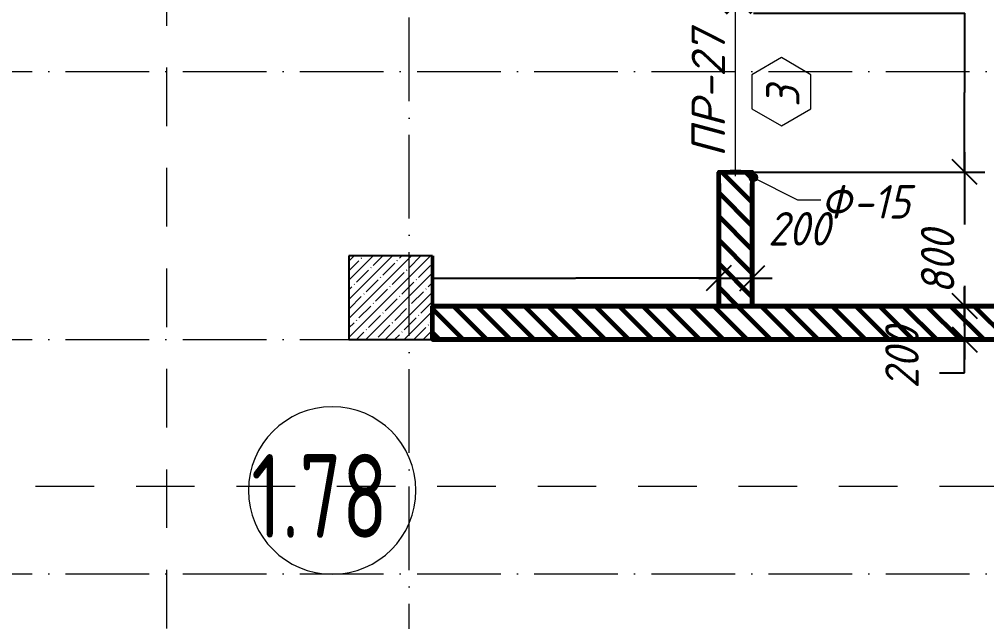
# Model space of a CAD drawing. Header units: millimetres. Extents: x 12986 to 523328, y -9759 to 30092.
# Drawn here: x 175628 to 181407, y 11715 to 15312 of the extents above; entities that cross this region are included whole.
import ezdxf

# ---------------------------------------------------------------- set-up
doc = ezdxf.new("R2010")
doc.units = ezdxf.units.MM
doc.linetypes.add('01 Штриховая _4 мм_', pattern=[600, 350, -250])
doc.linetypes.add('50_200_ШТРИХ_1Т_ш5_п1_п1_', pattern=[700, 500, -100, 0, -100])
for name, color, linetype, lineweight in [('5) Блок ячеистый', 160, 'Continuous', 60), ('A-ANNO-DIMS', 7, 'Continuous', 9), ('A-AREA-IDEN', 7, 'Continuous', 9), ('A-DETL-1', 7, 'Continuous', 50), ('A-DOOR-IDEN', 7, 'Continuous', 9), ('A-GENM-1', 7, 'Continuous', 25), ('A-GENM-IDEN', 7, 'Continuous', 9), ('G-ANNO-SYMB-1', 7, '01 Штриховая _4 мм_', 9), ('S-COLS-1', 7, 'Continuous', 5), ('S-COLS-2', 7, 'Continuous', 25), ('Оси-2', 7, '50_200_ШТРИХ_1Т_ш5_п1_п1_', 9)]:
    doc.layers.add(name, color=color, linetype=linetype, lineweight=lineweight)
doc.layers.add('A-WALL-3', color=7, linetype='Continuous', lineweight=5, true_color=0x000000)
doc.styles.add('ISOCPEUR_I_3', font='isocpeui.ttf', dxfattribs={"width": 0.9, "height": 200})
doc.styles.add('ISOCPEUR_I_5', font='isocpeui.ttf', dxfattribs={"height": 200})
doc.styles.add('СПДС', font='ГОСТ тип А.ttf', dxfattribs={"width": 0.9})
doc.dimstyles.new('ISO-2_0_0_9К_СРЕДНИЙ_1', dxfattribs={"dimscale": 304.8, "dimtxt": 199.196235, "dimasz": 0.492126, "dimexe": 0.393701, "dimexo": 0, "dimgap": 0, "dimtad": 1, "dimdec": 0, "dimzin": 0, "dimdsep": 46, "dimtxsty": 'ISOCPEUR_I_3', "dimblk1": 'OBLIQUE', "dimblk2": 'OBLIQUE', "dimsah": 1, "dimcen": 0.09, "dimdle": 0.393701, "dimazin": 0, "dimtfac": 1, "dimtdec": 4, "dimtix": 1, "dimtmove": 2, "dimatfit": 3, "dimfxl": 1, "dimtvp": 1, "dimtolj": 1, "dimtzin": 0, "dimarcsym": 2})
doc.dimstyles.new('ISO-2_0_0_9К_СРЕДНИЙ_6', dxfattribs={"dimscale": 304.8, "dimtxt": 199.196235, "dimasz": 0.492126, "dimexe": 0.393701, "dimexo": 0, "dimgap": 0, "dimtad": 1, "dimdec": 0, "dimzin": 0, "dimdsep": 46, "dimtxsty": 'ISOCPEUR_I_3', "dimblk1": 'OBLIQUE', "dimblk2": 'OBLIQUE', "dimsah": 1, "dimcen": 0.09, "dimdle": 0.393701, "dimazin": 0, "dimtfac": 1, "dimtdec": 4, "dimtix": 1, "dimtmove": 1, "dimatfit": 3, "dimfxl": 1, "dimtvp": 1, "dimtolj": 1, "dimtzin": 0, "dimarcsym": 2})
doc.dimstyles.get("Standard").update_dxf_attribs({"dimtxt": 0.18, "dimasz": 0.18, "dimexe": 0.18, "dimexo": 0.0625, "dimgap": 0.09, "dimtad": 0, "dimtih": 1, "dimtoh": 1, "dimdec": 4, "dimzin": 0, "dimdsep": 46, "dimtxsty": 'Standard', "dimcen": 0.09, "dimadec": 0, "dimazin": 0, "dimtfac": 1, "dimtdec": 4, "dimtofl": 0, "dimtmove": 0, "dimatfit": 3, "dimfxl": 1, "dimtolj": 1, "dimtzin": 0, "dimarcsym": 0})
pattern_1 = [(135, (61996.89, 0), (-70.71068, -70.71068), [])]

# ---------------------------------------------------------------- blocks, each defined once
blk = doc.blocks.new('Фахверк_СКБ_Уголок - Ф-15_200х4030 h _потолок _3_900_-26977597-АР1_Кладочный план 1 этажа')
at = {"layer": 'A-GENM-1'}
for p, q in [((200, 156), (125, 156)), ((125, 156), (125, 81)), ((131, 81), (131, 150)), ((131, 150), (200, 150)), ((200, 150), (200, 156)), ((125, 81), (131, 81)), ((131, 19), (125, 19)), ((125, 19), (125, -56)), ((131, -50), (131, 19)), ((125, -56), (200, -56)), ((200, -50), (131, -50)), ((200, -56), (200, -50))]:
    blk.add_line(p, q, dxfattribs=at)
blk = doc.blocks.new('AAR_СКБ_Марка_Двери_Перемычка и проем - Марка перемычки и проема-25306769-АР1_Кладочный план 1 этажа')
at = {"layer": 'A-DOOR-IDEN'}
for p, q in [((-5, 0), (5, 0)), ((-0.968, -0.984), (-1.986, -2.747)), ((1.067, -0.984), (-0.968, -0.984)), ((2.085, -2.747), (1.067, -0.984)), ((-1.986, -2.747), (-0.968, -4.509)), ((1.067, -4.509), (2.085, -2.747)), ((-0.968, -4.509), (1.067, -4.509))]:
    blk.add_line(p, q, dxfattribs=at)
blk = doc.blocks.new('DIMBLOCK719-АР1_Кладочный план 1 этажа')
at = {"layer": 'A-ANNO-DIMS', "color": 0, "lineweight": -2, "transparency": 16777216}
for p, q in [((178096.9, 13872.8), (178096.9, 13766.6)), ((179806.9, 13872.8), (179806.9, 13766.6)), ((178097.1, 13766.8), (178951.2, 13766.8)), ((179806.7, 13766.8), (178952.6, 13766.8))]:
    blk.add_line(p, q, dxfattribs=at)
at = {"layer": 'A-ANNO-DIMS', "color": 0, "transparency": 16777216}
for points in [[(178097.1, 13766.8), (178097.1, 13766.7), (178096.9, 13766.8)], [(179806.7, 13766.8), (179806.7, 13766.7), (179806.9, 13766.8)]]:
    blk.add_solid(points, dxfattribs=at)
at = {"layer": 'Defpoints', "color": 0, "transparency": 16777216}
for p in [(178096.9, 13872.8), (179806.9, 13872.8), (179806.9, 13766.8)]:
    blk.add_point(p, dxfattribs=at)
at = {"layer": 'A-ANNO-DIMS', "color": 0, "transparency": 16777216, "insert": (178951.9, 13766.8), "char_height": 0.18, "width": 514.846, "attachment_point": 5}
blk.add_mtext('\\A1;1710.0000', dxfattribs=at)
blk = doc.blocks.new('_Oblique')
at = {"color": 0, "linetype": 'ByBlock', "lineweight": -2}
blk.add_line((-0.5, -0.5), (0.5, 0.5), dxfattribs=at)
blk = doc.blocks.new('DIMBLOCK720-АР1_Кладочный план 1 этажа')
at = {"layer": 'A-ANNO-DIMS', "color": 0, "lineweight": -2, "transparency": 16777216}
for p, q in [((179806.9, 13872.8), (179806.9, 13646.8)), ((180006.9, 13872.8), (180006.9, 13646.8)), ((179686.9, 13766.8), (180126.9, 13766.8))]:
    blk.add_line(p, q, dxfattribs=at)
at = {"layer": 'Defpoints', "color": 0, "transparency": 16777216}
for p in [(179806.9, 13872.8), (180006.9, 13872.8), (180006.9, 13766.8)]:
    blk.add_point(p, dxfattribs=at)
at = {"layer": 'A-ANNO-DIMS', "color": 0, "lineweight": -2, "transparency": 16777216, "xscale": 150, "yscale": 150, "zscale": 150, "rotation": 180}
blk.add_blockref('_Oblique', (179806.9, 13766.8), dxfattribs=at)
at = {"layer": 'A-ANNO-DIMS', "color": 0, "lineweight": -2, "transparency": 16777216, "xscale": 150, "yscale": 150, "zscale": 150}
blk.add_blockref('_Oblique', (180006.9, 13766.8), dxfattribs=at)
at = {"layer": 'A-ANNO-DIMS', "color": 0, "transparency": 16777216, "insert": (180101.3, 14161.4), "char_height": 200, "width": 455.087, "attachment_point": 1, "line_spacing_factor": 1.149209, "style": 'ISOCPEUR_I_3'}
blk.add_mtext('\\A1;200', dxfattribs=at)
blk = doc.blocks.new('DIMBLOCK723-АР1_Кладочный план 1 этажа')
at = {"layer": 'A-ANNO-DIMS', "color": 0, "lineweight": -2, "transparency": 16777216}
for p, q in [((180015, 15350), (181276.2, 15350)), ((181276, 15349.8), (181276, 14875.2)), ((181276, 14400.2), (181276, 14874.8)), ((180007, 14400), (181276.2, 14400))]:
    blk.add_line(p, q, dxfattribs=at)
at = {"layer": 'A-ANNO-DIMS', "color": 0, "transparency": 16777216}
for points in [[(181276, 15349.8), (181276.1, 15349.8), (181276, 15350)], [(181276, 14400.2), (181276.1, 14400.2), (181276, 14400)]]:
    blk.add_solid(points, dxfattribs=at)
at = {"layer": 'Defpoints', "color": 0, "transparency": 16777216}
for p in [(180014.9, 15350), (180006.9, 14400), (181276, 14400)]:
    blk.add_point(p, dxfattribs=at)
at = {"layer": 'A-ANNO-DIMS', "color": 0, "transparency": 16777216, "insert": (181276, 14875), "char_height": 0.18, "width": 455.087, "attachment_point": 5}
blk.add_mtext('\\A1;950.0000', dxfattribs=at)
blk = doc.blocks.new('DIMBLOCK724-АР1_Кладочный план 1 этажа')
at = {"layer": 'A-ANNO-DIMS', "color": 0, "lineweight": -2, "transparency": 16777216}
for p, q in [((181276, 14520), (181276, 14086.9)), ((180006.9, 14400), (181396, 14400)), ((181276, 13480), (181276, 13712.5)), ((181382.1, 13600), (181156, 13600))]:
    blk.add_line(p, q, dxfattribs=at)
at = {"layer": 'Defpoints', "color": 0, "transparency": 16777216}
for p in [(180006.9, 14400), (181276, 13600), (181382.1, 13600)]:
    blk.add_point(p, dxfattribs=at)
at = {"layer": 'A-ANNO-DIMS', "color": 0, "lineweight": -2, "transparency": 16777216, "xscale": 150, "yscale": 150, "zscale": 150}
for p, rotation in [((181276, 14400), 90), ((181276, 13600), 270)]:
    blk.add_blockref('_Oblique', p, dxfattribs=dict(at, rotation=rotation))
at = {"layer": 'A-ANNO-DIMS', "color": 0, "transparency": 16777216, "insert": (181014.7, 13672.1), "char_height": 200, "width": 455.087, "attachment_point": 1, "rotation": 90, "line_spacing_factor": 1.149209, "style": 'ISOCPEUR_I_3'}
blk.add_mtext('\\A1;800', dxfattribs=at)
blk = doc.blocks.new('DIMBLOCK725-АР1_Кладочный план 1 этажа')
at = {"layer": 'A-ANNO-DIMS', "color": 0, "lineweight": -2, "transparency": 16777216}
for p, q in [((181276, 13720), (181276, 13280)), ((181382.1, 13600), (181156, 13600)), ((181382.1, 13400), (181156, 13400)), ((181276, 13201.5), (181276, 13400)), ((181126, 13201.5), (181276, 13201.5))]:
    blk.add_line(p, q, dxfattribs=at)
at = {"layer": 'Defpoints', "color": 0, "transparency": 16777216}
for p in [(181382.1, 13600), (181276, 13400), (181382.1, 13400)]:
    blk.add_point(p, dxfattribs=at)
at = {"layer": 'A-ANNO-DIMS', "color": 0, "lineweight": -2, "transparency": 16777216, "xscale": 150, "yscale": 150, "zscale": 150}
for p, rotation in [((181276, 13600), 90), ((181276, 13400), 270)]:
    blk.add_blockref('_Oblique', p, dxfattribs=dict(at, rotation=rotation))
at = {"layer": 'A-ANNO-DIMS', "color": 0, "transparency": 16777216, "insert": (180801.5, 13107.3), "char_height": 200, "width": 455.087, "attachment_point": 1, "rotation": 90, "line_spacing_factor": 1.149209, "style": 'ISOCPEUR_I_3'}
blk.add_mtext('\\A1;200', dxfattribs=at)
blk = doc.blocks.new('Марка_Помещения - Номер-25198446-Объем проектирования 1 этажа')
at = {"layer": 'A-AREA-IDEN'}
for start, end in [(360, 180), (180, 360)]:
    blk.add_arc((0, 0), 2.5, start, end, dxfattribs=at)

msp = doc.modelspace()

# ---------------------------------------------------------------- hatches: boundary and pattern name
at = {"layer": '5) Блок ячеистый'}
h = msp.add_hatch(dxfattribs=at)
h.set_pattern_fill('FP_3', color=256, style=0, pattern_type=2)
h.set_pattern_definition(pattern_1)
h.paths.add_polyline_path([(180006.89327, 13600.00001), (180006.89327, 14399.9688), (179806.89327, 14399.9688), (179806.89327, 13600.00001)], flags=0)
h.paths.add_polyline_path([(179937.89327, 15350.00001), (180006.89327, 15350.00001), (180006.89327, 16249.99998), (179806.89327, 16249.99998), (179806.89327, 15350.00001), (179875.89327, 15350.00001)], flags=0)
h = msp.add_hatch(dxfattribs=at)
h.set_pattern_fill('FP_3', color=256, style=0, pattern_type=2)
h.set_pattern_definition(pattern_1)
h.paths.add_polyline_path([(182376.89328, 13400.00001), (182926.89328, 13400.00001), (182926.89328, 13600.00001), (178096.89325, 13600.00001), (178096.89325, 13400.00001), (182035.86797, 13400.00001)], flags=0)
at = {"layer": 'A-GENM-IDEN'}
h = msp.add_hatch(color=256, dxfattribs=at)
edge = h.paths.add_edge_path(flags=0)
edge.add_arc((180012.89327, 14368.4688), 25, 0, 360)
at = {"layer": 'S-COLS-1'}
h = msp.add_hatch(dxfattribs=at)
h.set_pattern_fill('FP_1', color=256, style=0, pattern_type=2)
h.set_pattern_definition([(45, (61996.89, 0), (-57.024626, 57.024626), []), (45, (62053.92, 0), (-57.024626, 57.024626), [100.806, -20.161, 3.353, -16.808])])
h.paths.add_polyline_path([(178096.89325, 13400.00001), (178096.89325, 13900.00001), (177596.89325, 13900.00001), (177596.89325, 13400.00001)], flags=0)

# ---------------------------------------------------------------- linework, layer by layer
at = {"layer": '5) Блок ячеистый'}
for p, q in [((179937.89327, 14400.00001), (179875.89327, 14400.00001)), ((179806.89327, 14330.9688), (179806.89327, 13600.00001)), ((180006.89327, 13600.00001), (180006.89327, 14330.9688)), ((179806.89327, 13600.00001), (178096.89325, 13600.00001)), ((182926.89328, 13600.00001), (180006.89327, 13600.00001)), ((178096.89325, 13400.00001), (182376.89328, 13400.00001))]:
    msp.add_line(p, q, dxfattribs=at)
for points in [[(179806.89327, 14399.9688), (180006.89327, 14399.9688), (180006.89327, 13600.00001), (179806.89327, 13600.00001)], [(178096.89325, 13600.00001), (182926.89328, 13600.00001), (182926.89328, 13400.00001), (178096.89325, 13400.00001)]]:
    msp.add_lwpolyline(points, close=True, dxfattribs=at)
at = {"layer": 'A-DETL-1'}
for p, q in [((178096.89325, 13600.00001), (178096.89325, 13900.00001)), ((178096.89325, 13400.00001), (178096.89325, 13600.00001))]:
    msp.add_line(p, q, dxfattribs=at)
at = {"layer": 'A-GENM-IDEN'}
for p, q in [((180012.89327, 14368.4688), (180276.62087, 14234.8072)), ((180276.62087, 14234.8072), (180417.04955, 14234.8072))]:
    msp.add_line(p, q, dxfattribs=at)
msp.add_circle((180012.89327, 14368.4688), 25, dxfattribs=at)
at = {"layer": 'A-WALL-3'}
msp.add_line((178096.89325, 13600.00001), (178096.89325, 13400.00001), dxfattribs=at)
at = {"layer": 'G-ANNO-SYMB-1'}
for p, q in [((176506.89328, 19224.4589), (176506.89328, -4553.26293)), ((104925.09743, 12523.27848), (187962.83005, 12523.27848))]:
    msp.add_line(p, q, dxfattribs=at)
at = {"layer": 'S-COLS-2'}
for p, q in [((178096.89325, 13900.00001), (177596.89325, 13900.00001)), ((177596.89325, 13900.00001), (177596.89325, 13400.00001)), ((177596.89325, 13400.00001), (178096.89325, 13400.00001))]:
    msp.add_line(p, q, dxfattribs=at)
at = {"layer": 'Оси-2'}
for p, q in [((177956.89325, -4080), (177956.89325, 28636.94316)), ((57586.89328, 15000), (187948.52131, 15000)), ((57586.89328, 13400), (187948.52131, 13400)), ((57586.89328, 12000), (187948.52131, 12000))]:
    msp.add_line(p, q, dxfattribs=at)

# ---------------------------------------------------------------- block references
at = {"layer": 'A-AREA-IDEN', "xscale": 199.9999999999999, "yscale": 199.9999999999999, "zscale": 199.9999999999999}
msp.add_blockref('Марка_Помещения - Номер-25198446-Объем проектирования 1 этажа', (177497.20557, 12498.79058), dxfattribs=at)
at = {"layer": 'A-DOOR-IDEN', "xscale": 99.99999999999993, "yscale": 99.99999999999993, "zscale": 99.99999999999993, "rotation": 90.00000000000007}
msp.add_blockref('AAR_СКБ_Марка_Двери_Перемычка и проем - Марка перемычки и проема-25306769-АР1_Кладочный план 1 этажа', (179906.89327, 14875.00001), dxfattribs=at)
at = {"layer": 'A-GENM-1', "rotation": 270}
msp.add_blockref('Фахверк_СКБ_Уголок - Ф-15_200х4030 h _потолок _3_900_-26977597-АР1_Кладочный план 1 этажа', (179856.89327, 14530.9688), dxfattribs=at)

# ---------------------------------------------------------------- texts
at = {"layer": 'A-AREA-IDEN', "insert": (177013.43927, 12715.90919), "char_height": 500, "width": 1212.1515, "attachment_point": 1, "style": 'СПДС'}
msp.add_mtext('1.78', dxfattribs=at)
at = {"layer": 'A-DOOR-IDEN', "insert": (180089.53464, 14788.80148), "char_height": 200, "width": 158.734125, "attachment_point": 1, "rotation": 90, "style": 'ISOCPEUR_I_3'}
msp.add_mtext('\\fISOCPEUR|b0|i1|c204|p34|;\\W.9;3', dxfattribs=at)
at = {"layer": 'A-GENM-IDEN', "char_height": 200, "attachment_point": 1, "rotation": 90, "style": 'ISOCPEUR_I_5'}
for s, insert, width in [('-27', (179644.41931, 14832.60341), 529.11375), ('ПР', (179644.41931, 14488.64508), 416.8775)]:
    msp.add_mtext(s, dxfattribs=dict(at, insert=insert, width=width))
at = {"layer": 'A-GENM-IDEN', "char_height": 200, "attachment_point": 1, "style": 'ISOCPEUR_I_3'}
for s, insert, width in [('\\fISOCPEUR|b0|i1|c204|p34|;\\W.9;Ф', (180417.04955, 14322.42178), 230.886), ('-15', (180607.54955, 14322.42178), 432.91125)]:
    msp.add_mtext(s, dxfattribs=dict(at, insert=insert, width=width))

# ---------------------------------------------------------------- dimensions: what is measured, and where the dimension line sits
at = {"layer": 'A-ANNO-DIMS'}
dim = msp.add_linear_dim(base=(181276.03992, 14400.00001), p1=(180014.89327, 15350.00001), p2=(180006.89327, 14400.00001), angle=90, dimstyle='Standard', dxfattribs=at)
dim.commit()
dim.dimension.update_dxf_attribs({"geometry": 'DIMBLOCK723-АР1_Кладочный план 1 этажа', "text_midpoint": (181276.03992, 14875.00001)})
for base, p1, p2, dimstyle, override, picture, middle in [((181276.03992, 13600.00001), (180006.89327, 14400.00001), (181382.10593, 13600.00001), 'ISO-2_0_0_9К_СРЕДНИЙ_1', {"dimpost": '<>', "dimfxl": 1590.977647}, 'DIMBLOCK724-АР1_Кладочный план 1 этажа', (181148.0821, 13899.69215)), ((181276.03992, 13400.00001), (181382.10593, 13600.00001), (181382.10593, 13400.00001), 'ISO-2_0_0_9К_СРЕДНИЙ_6', {"dimpost": '<>', "dimfxl": 200}, 'DIMBLOCK725-АР1_Кладочный план 1 этажа', (181148.0821, 13201.52151))]:
    dim = msp.add_linear_dim(base=base, p1=p1, p2=p2, angle=90, dimstyle=dimstyle, override=override, dxfattribs=at)
    dim.commit()
    dim.dimension.update_dxf_attribs({"geometry": picture, "text_midpoint": middle, "dimtype": 160, "text_rotation": 90})
dim = msp.add_linear_dim(base=(180006.89327, 13766.76698), p1=(179806.89327, 13872.83299), p2=(180006.89327, 13872.83299), dimstyle='ISO-2_0_0_9К_СРЕДНИЙ_6', override={"dimpost": '<>', "dimfxl": 200}, dxfattribs=at)
dim.commit()
dim.dimension.update_dxf_attribs({"geometry": 'DIMBLOCK720-АР1_Кладочный план 1 этажа', "text_midpoint": (180328.81336, 13894.72479), "dimtype": 160})
dim = msp.add_linear_dim(base=(179806.89327, 13766.76698), p1=(178096.89325, 13872.83299), p2=(179806.89327, 13872.83299), dimstyle='Standard', dxfattribs=at)
dim.commit()
dim.dimension.update_dxf_attribs({"geometry": 'DIMBLOCK719-АР1_Кладочный план 1 этажа', "text_midpoint": (178951.89326, 13766.76698)})

doc.saveas('drawing.dxf')
